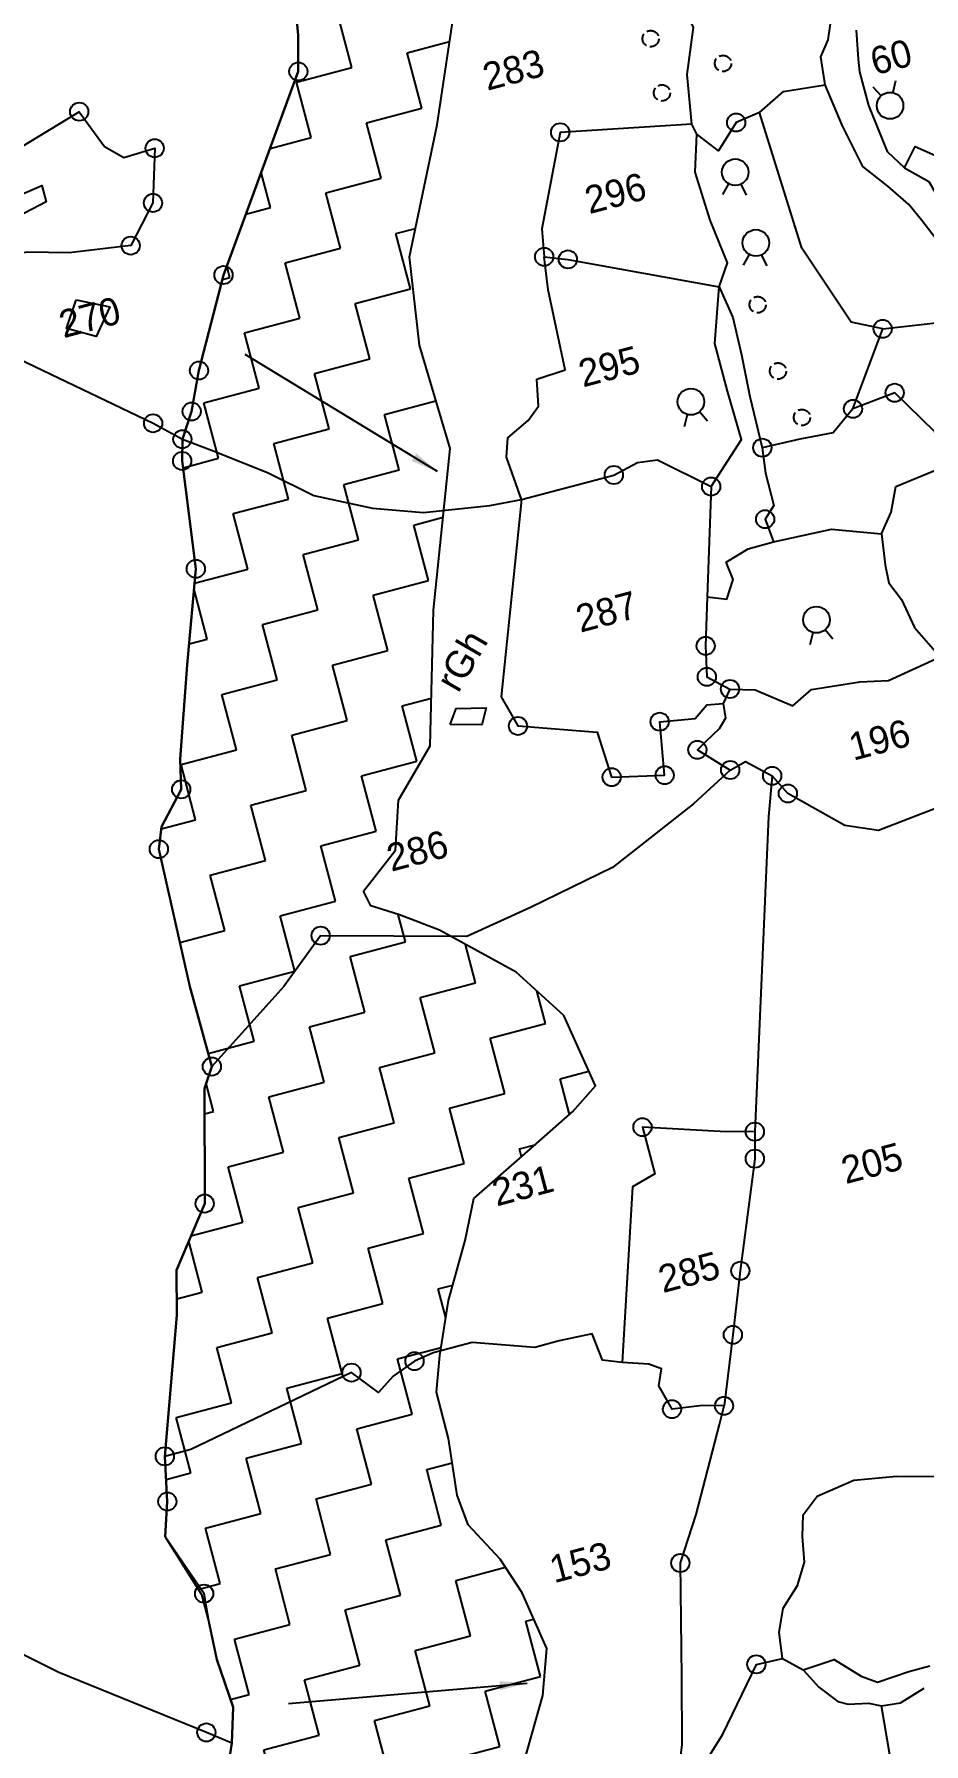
# Model space of a CAD drawing. Header units: metres. Extents: x 330208 to 336301, y 1796835 to 1802785.
# Drawn here: x 332347 to 332961, y 1799019 to 1800199 of the extents above; entities that cross this region are included whole.
import ezdxf
from ezdxf.enums import TextEntityAlignment as Align

# ---------------------------------------------------------------- set-up
doc = ezdxf.new("R2010")
doc.units = ezdxf.units.M
doc.header["$MEASUREMENT"] = 0
doc.linetypes.add('ACAD_ISO02W100', pattern=[15, 12, -3])
for name, color, linetype in [('POLY_HATCH', 12, 'Continuous'), ('POLY_PARCEL', 6, 'Continuous'), ('POLY_WATER', 4, 'Continuous'), ('SYM_ABADI', 1, 'Continuous'), ('SYM_ARROW', 1, 'Continuous'), ('SYM_STONE', 1, 'Continuous'), ('SYM_WELL', 1, 'Continuous'), ('TEXT_MAPIN', 7, 'Continuous'), ('TEXT_PARCEL', 7, 'Continuous')]:
    doc.layers.add(name, color=color, linetype=linetype)
doc.styles.get("Standard").update_dxf_attribs({"font": 'simplex.shx'})
doc.styles.add('TEXT_MAP', font='', dxfattribs={"height": 0.4})
doc.styles.get('TEXT_MAP').set_extended_font_data('Kruti Dev 050')
doc.dimstyles.get("Standard").update_dxf_attribs({"dimtxt": 0.18, "dimasz": 0.18, "dimexe": 0.18, "dimexo": 0.0625, "dimgap": 0.09, "dimtad": 0, "dimtih": 1, "dimtoh": 1, "dimdec": 4, "dimzin": 0, "dimdsep": 46, "dimtxsty": 'Standard', "dimcen": 0.09, "dimadec": 0, "dimazin": 0, "dimtfac": 1, "dimtdec": 4, "dimtofl": 0, "dimtmove": 0, "dimatfit": 3, "dimfxl": 0, "dimtolj": 1, "dimtzin": 0, "dimarcsym": 0})

# ---------------------------------------------------------------- blocks, each defined once
blk = doc.blocks.new('MOTWELL')
for points in [[(-0.154, 0.296), (-0.08, 0.155)], [(0.154, 0.296), (0.08, 0.155)]]:
    blk.add_lwpolyline(points)
blk.add_circle((0, 0), 0.174)
blk = doc.blocks.new('KACCHAWELL')
at = {"linetype": 'ACAD_ISO02W100', "ltscale": 0.03}
blk.add_circle((0, 0), 0.213, dxfattribs=at)
blk = doc.blocks.new('STONE')
blk.add_circle((0, 0), 0.0851)
blk = doc.blocks.new('GFG')
at = {"layer": 'POLY_HATCH'}
h = blk.add_hatch(dxfattribs=at)
h.set_pattern_fill('ZIGZAG', color=256, scale=30, style=0)
h.set_pattern_definition([(0, (2472.3993, 7146.2844), (3.75, 3.75), [3.75, -3.75]), (90, (2476.1493, 7146.2844), (-3.75, 3.75), [3.75, -3.75])])
h.paths.add_polyline_path([(2634.42, 7304.13), (2634.77, 7301.42), (2635.84, 7300.89), (2640.97, 7301), (2644.6, 7304.09), (2646.2, 7302.81), (2652.39, 7299.61), (2659.44, 7295.34), (2663.5, 7293.74), (2670.76, 7293.64), (2677.59, 7295.45), (2678.55, 7295.77), (2678.77, 7296.09), (2678.77, 7297.58), (2678.77, 7298.76), (2676.74, 7300.68), (2671.51, 7303.66), (2663.5, 7305.9), (2660.4, 7306.76), (2654.1, 7310.49), (2647.59, 7314.33), (2642.57, 7316.99), (2640.75, 7319.13), (2641.5, 7321.37), (2641.82, 7324.35), (2641.93, 7326.7), (2641.39, 7329.15), (2640.71, 7332.16), (2643.06, 7341.39), (2643.75, 7342.56), (2642.85, 7345.73), (2644.59, 7347.57), (2645.62, 7349.91), (2646.3, 7352.16), (2646.06, 7355.44), (2646.18, 7357.76), (2646.18, 7359.83), (2644.84, 7364.09), (2645.57, 7366.28), (2646.17, 7369.18), (2649.3, 7377.92), (2650.02, 7380.77), (2652.93, 7384.51), (2654.85, 7391.8), (2655.68, 7393.06), (2655.62, 7398.5), (2655.96, 7407.71), (2656.51, 7409.08), (2658.38, 7411.12), (2658.82, 7413.04), (2660.85, 7418.89), (2663, 7424.83), (2663.94, 7431.89), (2664.32, 7433.26), (2665.37, 7434.86), (2666.52, 7437.33), (2669.67, 7442.96), (2672.03, 7446.32), (2677.82, 7454.59), (2678.42, 7456.9), (2678.97, 7460.14), (2679.41, 7464.7), (2679.48, 7466.5), (2682.94, 7475.34), (2683.82, 7476.55), (2683.88, 7477.92), (2682.89, 7480.94), (2682.39, 7483.07), (2675.74, 7488.84), (2676.95, 7494.17), (2677.28, 7495.65), (2677, 7496.62), (2673.7, 7499.15), (2670.18, 7500.24), (2663.58, 7502.17), (2662.7, 7501.07), (2657.94, 7497.66), (2656.29, 7497.55), (2654.7, 7497.61), (2645.4, 7500.35), (2636.02, 7502.67), (2631.35, 7495.2), (2630.8, 7493.6), (2629.2, 7491.68), (2628.65, 7493.55), (2625.46, 7504.15), (2623.04, 7511.29), (2621.66, 7515.61), (2614.29, 7521.76), (2608.27, 7526.89), (2606.35, 7526.73), (2604.86, 7527.06), (2601.84, 7527), (2598.32, 7527.17), (2595.07, 7528.82), (2590.37, 7531.48), (2589.14, 7532.89), (2590.37, 7533.96), (2595.69, 7540.91), (2597.24, 7542.95), (2602.22, 7540.22), (2608.46, 7539.18), (2613.66, 7537.93), (2620.73, 7535.03), (2624.06, 7530.46), (2627.38, 7529), (2635.08, 7523.19), (2634.87, 7519.66), (2634.87, 7514.67), (2635.28, 7512.18), (2636.32, 7512.18), (2639.65, 7512.6), (2646.93, 7511.97), (2656.28, 7510.52), (2663.56, 7509.9), (2676.45, 7508.65), (2681.86, 7506.78), (2687.89, 7503.25), (2691.96, 7496.66), (2694.87, 7493.55), (2695.08, 7489.81), (2695.29, 7487.73), (2693.21, 7483.16), (2692.38, 7478.18), (2690.71, 7470.91), (2690.92, 7460.94), (2685.72, 7448.89), (2681.77, 7441), (2680.91, 7435.25), (2681.12, 7428.19), (2677.37, 7418.23), (2674.88, 7409.71), (2671.97, 7406.8), (2670.93, 7403.69), (2668.23, 7401.61), (2668.43, 7400.57), (2670.1, 7399.53), (2672.38, 7397.87), (2676.54, 7393.93), (2678.83, 7390.4), (2679.66, 7385.41), (2677.79, 7384.17), (2673.63, 7382.09), (2670.06, 7380.31), (2668.81, 7377.81), (2666.74, 7374.28), (2665.28, 7370.96), (2664.45, 7368.68), (2664.45, 7365.56), (2664.03, 7361.82), (2664.24, 7359.75), (2665.7, 7357.05), (2666.53, 7354.55), (2667.15, 7350.61), (2666.11, 7347.7), (2663.41, 7343.13), (2661.95, 7342.3), (2661.95, 7340.64), (2660.08, 7335.86), (2658.39, 7325.14), (2661.1, 7322.65), (2663.59, 7319.95), (2664.84, 7319.33), (2666.09, 7319.12), (2669.62, 7319.95), (2673.15, 7322.44), (2676.9, 7323.69), (2680.43, 7323.69), (2682.93, 7322.44), (2683.97, 7318.91), (2684.38, 7317.04), (2684.8, 7313.3), (2685.01, 7309.57), (2687.09, 7305.83), (2688.13, 7301.05), (2690.41, 7299.18), (2692.91, 7298.77), (2693.95, 7297.11), (2693.53, 7291.5), (2690.83, 7284.44), (2684.59, 7282.36), (2680.43, 7282.15), (2676.69, 7281.94), (2673.15, 7283.19), (2669.41, 7284.02), (2666.09, 7284.44), (2665.25, 7283.61), (2665.25, 7282.98), (2661.72, 7278.31), (2660.89, 7278.1), (2655.48, 7278.1), (2650.29, 7278.31), (2646.54, 7278.93), (2643.84, 7281.63), (2640.31, 7283.09), (2637.19, 7283.5), (2633.44, 7283.3), (2633.03, 7282.26), (2632.61, 7281.84), (2630.95, 7280.39), (2628.87, 7278.73), (2627.62, 7277.27), (2624.71, 7275.2), (2620.76, 7273.95), (2618.89, 7272.91), (2617.23, 7272.29), (2614.94, 7269.38), (2613.19, 7269.49), (2613.39, 7271.83), (2617.77, 7287.25), (2618.59, 7288.64), (2619.62, 7289.5), (2620.35, 7290.37), (2629.17, 7296.06), (2631.06, 7299.24)])
for points in [[(2663.41, 7343.13), (2666.11, 7347.7), (2667.15, 7350.61), (2666.53, 7354.55), (2665.7, 7357.05), (2664.24, 7359.75), (2664.03, 7361.82), (2664.45, 7365.56), (2664.45, 7368.68), (2665.28, 7370.96), (2666.74, 7374.28), (2668.81, 7377.81), (2670.06, 7380.31), (2673.63, 7382.09), (2677.79, 7384.17), (2679.66, 7385.41), (2678.83, 7390.4), (2676.54, 7393.93), (2672.38, 7397.87), (2670.1, 7399.53), (2668.43, 7400.57), (2668.23, 7401.61), (2670.93, 7403.69), (2671.97, 7406.8), (2674.88, 7409.71), (2677.37, 7418.23), (2681.12, 7428.19), (2680.91, 7435.25), (2681.77, 7441), (2685.72, 7448.89), (2690.92, 7460.94)], [(2678.97, 7460.14), (2678.42, 7456.9), (2677.82, 7454.59), (2672.03, 7446.32), (2669.67, 7442.96), (2666.52, 7437.33), (2665.37, 7434.86), (2664.32, 7433.26), (2663.94, 7431.89), (2663, 7424.83), (2660.85, 7418.89), (2658.82, 7413.04), (2658.38, 7411.12), (2656.51, 7409.08), (2655.96, 7407.71), (2655.62, 7398.5), (2655.68, 7393.06), (2654.85, 7391.8), (2652.93, 7384.51), (2650.02, 7380.77), (2649.3, 7377.92), (2646.17, 7369.18), (2645.57, 7366.28), (2644.84, 7364.09), (2646.18, 7359.83), (2646.18, 7357.76), (2646.06, 7355.44), (2646.3, 7352.16), (2645.62, 7349.91), (2644.59, 7347.57)]]:
    blk.add_lwpolyline(points, dxfattribs=at)
at = {"layer": 'POLY_PARCEL'}
for points in [[(2664.32, 7433.26), (2665.37, 7434.86), (2666.52, 7437.33), (2669.67, 7442.96), (2672.03, 7446.32), (2677.82, 7454.59), (2678.42, 7456.9), (2678.97, 7460.14), (2679.41, 7464.7), (2679.48, 7466.5), (2682.94, 7475.34), (2683.82, 7476.55)], [(2701.86, 7444.67), (2702.41, 7447.89), (2703.59, 7450.76), (2703.03, 7453.8), (2702.64, 7457.86), (2700.27, 7457.86), (2696.94, 7457.86), (2697.74, 7466.22)], [(2654.36, 7452.87), (2657.06, 7453.9), (2660.28, 7454.84), (2663.27, 7455.72), (2664.29, 7453.09), (2665.32, 7452.07), (2667.44, 7452.14), (2666.41, 7448.71), (2664.29, 7446.38), (2660.28, 7446.96), (2657.65, 7447.69), (2655.75, 7447.91), (2654.58, 7448.79), (2653.99, 7450.61), (2654.36, 7452.87)], [(2645.42, 7448.65), (2646.8, 7448.16), (2653.55, 7442.56), (2662.73, 7434.76), (2664.32, 7433.26)], [(2701.86, 7444.67), (2693.39, 7446.35), (2690.61, 7440.55), (2690.29, 7438.74)], [(2702.01, 7443.95), (2701.86, 7444.67)], [(2706.35, 7444.26), (2708.22, 7445.2), (2710.96, 7444.91)], [(2659.93, 7443.85), (2661.94, 7442.85), (2660.57, 7441.21), (2658.84, 7442.21), (2659.93, 7443.85)], [(2700.87, 7433.91), (2701.79, 7435.28), (2701.41, 7438.28), (2701.26, 7441.56), (2702.01, 7443.95)], [(2706.35, 7444.26), (2704.7, 7444.02), (2703.12, 7442.53), (2702.01, 7443.95)], [(2710.53, 7428.51), (2708.64, 7429.46), (2706.75, 7434.97), (2706.35, 7444.26)], [(2684.79, 7423.76), (2684.55, 7426.7), (2684.96, 7427.9), (2686.54, 7428.65), (2687.44, 7429.39), (2687.78, 7431.12), (2689.73, 7431.23), (2689.99, 7436.59), (2690.29, 7438.74)], [(2690.29, 7438.74), (2691.75, 7438.18), (2700.87, 7433.91)], [(2714.6, 7438.34), (2715.64, 7439.5), (2717.74, 7437.83), (2718.54, 7439.47)], [(2655.68, 7393.06), (2655.62, 7398.5), (2655.96, 7407.71), (2656.51, 7409.08), (2658.38, 7411.12), (2658.82, 7413.04), (2660.85, 7418.89), (2663, 7424.83), (2663.94, 7431.89), (2664.32, 7433.26)], [(2664.32, 7433.26), (2665.98, 7432.08), (2669.15, 7429.73), (2671.7, 7427.49), (2675.2, 7425.71), (2678.37, 7424.57), (2682.68, 7423.92), (2684.79, 7423.76)], [(2697.02, 7421.4), (2699.73, 7423.87), (2699.65, 7427.17), (2699.65, 7430.4), (2700.87, 7433.91)], [(2700.87, 7433.91), (2701.23, 7431.74), (2701.15, 7429.22), (2700.99, 7426.46), (2700.91, 7423)], [(2707.3, 7423.94), (2710.53, 7428.51)], [(2710.53, 7428.51), (2716.69, 7427.59)], [(2684.79, 7423.76), (2691.05, 7423.76), (2692.76, 7424.16), (2694.06, 7424), (2697.02, 7421.4)], [(2712.47, 7418.8), (2712.11, 7421.11), (2710.22, 7424.26), (2707.3, 7423.94)], [(2684.79, 7423.76), (2680.19, 7411.61), (2680.77, 7409.49), (2685.68, 7407.76), (2685.85, 7404.68), (2689.24, 7403.91), (2689.82, 7407.38), (2692.13, 7406.99), (2693.09, 7407.66), (2694.15, 7407.47)], [(2707.3, 7423.94), (2705.64, 7422.76), (2703.44, 7422.92), (2700.91, 7423)], [(2700.91, 7423), (2700.68, 7421.35), (2700.68, 7419.14), (2699.89, 7418.43), (2700.03, 7416.85)], [(2697.02, 7421.4), (2694.91, 7414.49)], [(2707.02, 7415.55), (2708, 7416.77), (2708.73, 7418.31), (2712.47, 7418.8)], [(2694.91, 7414.49), (2696.13, 7414.01), (2696.86, 7415.14), (2696.7, 7416.36), (2698.32, 7416.85), (2700.03, 7416.85)], [(2700.03, 7416.85), (2703.93, 7416.69), (2707.02, 7415.55)], [(2707.02, 7415.55), (2706.73, 7413.53), (2706.66, 7412.33), (2707.19, 7411.07), (2707.53, 7409.07), (2708.67, 7406.78)], [(2694.91, 7414.49), (2694, 7411.41), (2693.56, 7409.43), (2694.82, 7408.27)], [(2694.15, 7407.47), (2694.05, 7406.51), (2693.48, 7405.93), (2692.42, 7405.36), (2691.74, 7404.97), (2693.48, 7403.14)], [(2694.82, 7408.27), (2694.15, 7407.47)], [(2694.82, 7408.27), (2696.41, 7407.79), (2698.53, 7406.15), (2699.98, 7406.88), (2703.17, 7406.54), (2705, 7406.15), (2708.67, 7406.78)], [(2693.48, 7403.14), (2690.59, 7401.61), (2684.4, 7398.94), (2678.53, 7397.79), (2674, 7397.02), (2664.76, 7399.52), (2661.58, 7396.92), (2655.68, 7393.06)], [(2693.48, 7403.14), (2694.59, 7403.42), (2696.04, 7402.07)], [(2696.04, 7402.07), (2695.13, 7399.55), (2688.98, 7379.84)], [(2707.72, 7397.1), (2706.26, 7397.3), (2701.87, 7396.83), (2699.8, 7397.7), (2696.74, 7400.69), (2696.04, 7402.07)], [(2646.17, 7369.18), (2649.3, 7377.92), (2650.02, 7380.77), (2652.93, 7384.51), (2654.85, 7391.8), (2655.68, 7393.06)], [(2645.62, 7349.91), (2644.18, 7351.01), (2635.83, 7357.28), (2630.66, 7361.83), (2621.03, 7369.87), (2616.07, 7379.17), (2612.73, 7385.28)], [(2688.98, 7379.84), (2687.17, 7380.3), (2681.94, 7382.01), (2681.94, 7378.85), (2680.31, 7378.4), (2676.72, 7367.45)], [(2688.98, 7379.84), (2688.53, 7378.13), (2685.73, 7371.28), (2684.19, 7367.35), (2682.44, 7363)], [(2676.72, 7367.45), (2675.51, 7367.94), (2675.29, 7369.76), (2673.09, 7369.87), (2671.44, 7369.87), (2667.54, 7371.24), (2664.9, 7371.24), (2663.58, 7371.02), (2661.98, 7370.42), (2660.77, 7369.65), (2659.4, 7371.35), (2647.93, 7369.18), (2646.17, 7369.18)], [(2645.62, 7349.91), (2646.3, 7352.16), (2646.06, 7355.44), (2646.18, 7357.76), (2646.36, 7359.83), (2644.84, 7364.09), (2645.57, 7366.28), (2646.17, 7369.18)], [(2682.44, 7363), (2681.07, 7363.38), (2679.09, 7363.66), (2678.65, 7365.36), (2679.09, 7366.4), (2678.37, 7366.9), (2676.72, 7367.45)], [(2673.07, 7339.03), (2673.51, 7340.79), (2674.11, 7342.27), (2675.23, 7346.54), (2677.04, 7353.79), (2678.86, 7356.59), (2681.84, 7361.9), (2682.44, 7363)], [(2673.07, 7339.03), (2674.58, 7340.09), (2676.87, 7342.24), (2680.16, 7346.1), (2681.92, 7346.03), (2682.14, 7347.73), (2682.79, 7349.21), (2684.09, 7350.4), (2684.92, 7351.76), (2685.22, 7353.41), (2685.63, 7354.77), (2686.82, 7355.72), (2689.42, 7356.13), (2692.21, 7355.66), (2694.81, 7354.95), (2697.07, 7359.8), (2700.62, 7358.09), (2701.69, 7360.28), (2702.75, 7359.98)], [(2640.71, 7332.16), (2643.06, 7341.39), (2643.75, 7342.56), (2642.85, 7345.73), (2644.59, 7347.57), (2645.62, 7349.91)], [(2687.7, 7329.12), (2687.7, 7330.83), (2687.46, 7332.85), (2687, 7336.96), (2687.38, 7341.37)]]:
    blk.add_lwpolyline(points, dxfattribs=at)
at = {"layer": 'POLY_WATER'}
for points in [[(2716.14, 7431.53), (2714.82, 7434.7), (2714.27, 7435.94), (2713.24, 7437.46), (2711.99, 7439.11), (2711.37, 7442.08), (2710.96, 7444.91), (2711.16, 7446.75), (2711.92, 7447.71), (2712.68, 7449.51)], [(2713.84, 7447.86), (2713.5, 7445.99), (2713.36, 7445.17), (2713.36, 7442.89), (2713.78, 7439.65), (2714.6, 7438.34), (2715.92, 7437.06), (2717.5, 7431.27), (2717.99, 7427.89), (2719.65, 7418.82), (2719.37, 7417.03), (2719.71, 7415.99), (2723.1, 7411.89), (2724.83, 7411.34), (2726.35, 7411.55), (2727.45, 7411.96)], [(2676.51, 7410.71), (2677.15, 7411.62), (2679.06, 7411.17), (2678.51, 7410.17), (2676.51, 7410.71)], [(2681.92, 7346.03), (2683.03, 7344.96), (2685.17, 7345.1), (2686.61, 7343.6), (2687.54, 7342.95), (2689.69, 7343.1), (2691.12, 7343.1)], [(2683.03, 7344.96), (2683.73, 7343.6), (2684.7, 7342.38), (2685.31, 7342.03), (2686.62, 7341.77), (2687.38, 7341.37), (2688.64, 7341.24), (2690.39, 7341.77)]]:
    blk.add_lwpolyline(points, dxfattribs=at)
at = {"layer": 'SYM_ABADI'}
blk.add_lwpolyline([(2656.02, 7451.12), (2659.66, 7451.67), (2659.66, 7450.58), (2656.02, 7449.76)], close=True, dxfattribs=at)
at = {"layer": 'SYM_STONE', "xscale": 7, "yscale": 7, "zscale": 7}
for p in [(2663.27, 7455.72), (2677.82, 7454.59), (2667.44, 7452.14), (2666.41, 7448.71), (2664.29, 7446.38), (2693.39, 7446.35), (2704.7, 7444.02), (2669.67, 7442.96), (2690.29, 7438.74), (2691.75, 7438.18), (2666.52, 7437.33), (2662.73, 7434.76), (2665.37, 7434.86), (2664.32, 7433.26), (2663.94, 7431.89), (2710.53, 7428.51), (2663, 7424.83), (2691.05, 7423.76), (2707.3, 7423.94), (2710.22, 7424.26), (2700.91, 7423), (2697.02, 7421.4), (2699.89, 7418.43), (2694, 7411.41), (2658.38, 7411.12), (2680.77, 7409.49), (2693.56, 7409.43), (2694.82, 7408.27), (2655.96, 7407.71), (2689.82, 7407.38), (2685.85, 7404.68), (2691.74, 7404.97), (2689.24, 7403.91), (2693.48, 7403.14), (2696.04, 7402.07), (2696.74, 7400.69), (2664.76, 7399.52), (2655.68, 7393.06), (2652.93, 7384.51), (2681.94, 7382.01), (2688.98, 7379.84), (2688.53, 7378.13), (2659.4, 7371.35), (2663.58, 7371.02), (2685.73, 7371.28), (2646.17, 7369.18), (2684.19, 7367.35), (2645.57, 7366.28), (2679.09, 7363.66), (2682.44, 7363), (2646.36, 7359.83), (2677.04, 7353.79), (2644.18, 7351.01), (2680.16, 7346.1)]:
    blk.add_blockref('STONE', p, dxfattribs=at)
at = {"layer": 'SYM_WELL'}
for name, p, xscale, yscale, zscale in [('KACCHAWELL', (2700.69, 7450.76), 2.5, 2.5, 2.5), ('KACCHAWELL', (2700.5, 7447.14), 2.5, 2.5, 2.5), ('KACCHAWELL', (2704.86, 7447.98), 2.5, 2.5, 2.5), ('MOTWELL', (2714.73, 7442.51), 5, 5, 5), ('KACCHAWELL', (2703.01, 7432.13), 2.5, 2.5, 2.5), ('KACCHAWELL', (2703.19, 7427.59), 2.5, 2.5, 2.5), ('KACCHAWELL', (2703.93, 7424.25), 2.5, 2.5, 2.5)]:
    blk.add_blockref(name, p, dxfattribs=dict(at, xscale=xscale, yscale=yscale, zscale=zscale))
at = {"layer": 'SYM_WELL', "xscale": 5, "yscale": 5, "zscale": 5}
for p, rotation in [((2703.81, 7440.89), 163.7860372633395), ((2703.93, 7436.07), 163.7860372633395), ((2697.16, 7427.11), 178.2122320543218), ((2701.46, 7411.21), 178.2122320543218)]:
    blk.add_blockref('MOTWELL', p, dxfattribs=dict(at, rotation=rotation))
at = {"layer": 'TEXT_MAPIN', "style": 'TEXT_MAP'}
blk.add_text('rGh', height=1.8, rotation=45.1195, dxfattribs=at).set_placement((2678.28, 7414.6), align=Align.MIDDLE)
at = {"layer": 'TEXT_PARCEL', "style": 'TEXT_MAP'}
for s, p in [('283', (2691.47, 7451.1)), ('60', (2715.61, 7445.58)), ('270', (2660.49, 7442.54)), ('296', (2695.87, 7441.58)), ('295', (2692.57, 7430.72)), ('287', (2688.29, 7415.24)), ('286', (2672.31, 7403.28)), ('196', (2703.44, 7402.56)), ('231', (2673.38, 7380.33)), ('205', (2695.87, 7375.89)), ('285', (2682.46, 7372.06)), ('153', (2670.71, 7355.52))]:
    blk.add_text(s, height=1.8, dxfattribs=at).set_placement(p, align=Align.MIDDLE)
at = {"layer": 'SYM_ARROW'}
for points in [[(2679.94, 7426.94), (2669.71, 7437.57)], [(2665.32, 7348.74), (2649.86, 7351.45)]]:
    blk.add_leader(points, dimstyle='Standard', override={"dimtxt": 2.5, "dimasz": 1.8, "dimexe": 1.25, "dimexo": 0.625, "dimgap": 0.625, "dimtad": 1, "dimtih": 0, "dimtoh": 0, "dimzin": 8, "dimlunit": 6, "dimcen": 2.5, "dimtofl": 1}, dxfattribs=at)

msp = doc.modelspace()

# ---------------------------------------------------------------- block references
at = {"xscale": 10.54317973542513, "yscale": 10.54317973542513, "zscale": 10.54317973542513, "rotation": 14.82190338575685}
msp.add_blockref('GFG', (325341.8, 1716970.7), dxfattribs=at)

doc.saveas('drawing.dxf')
